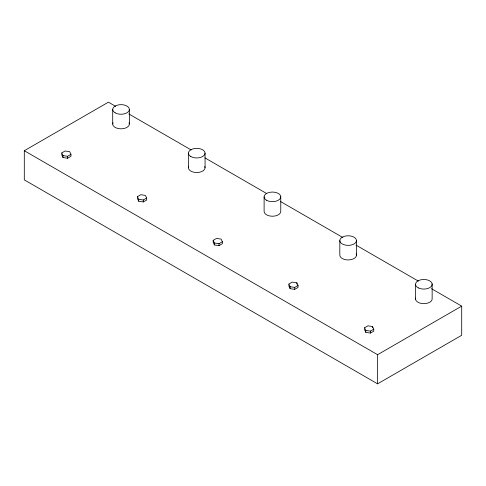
<?xml version="1.0" encoding="UTF-8"?>
<svg xmlns="http://www.w3.org/2000/svg" width="486" height="486" viewBox="0 0 486 486"><rect width="100%" height="100%" fill="white"/><g stroke="black" fill="none" stroke-linecap="round" stroke-linejoin="round"><path stroke-width="0.73" d="M431.495 288.69L461.7 306.131L461.7 335.273L377.586 383.837L24.3 179.869L24.3 150.727L108.414 102.163L115.638 106.337M61.765 152.932L65.124 150.988L69.723 151.699L70.956 154.354L70.956 156.298L67.59 158.242L62.992 157.531L61.765 154.876L61.765 152.932L62.992 155.587L62.992 157.531M62.992 155.587L67.59 156.298L70.956 154.354M137.465 196.642L140.831 194.698L145.423 195.408L146.657 198.063L146.657 200.001L143.291 201.945L138.698 201.234L137.465 198.58L137.465 196.642L138.698 199.29L138.698 201.234M138.698 199.29L143.291 200.001L146.657 198.063M213.172 240.345L216.531 238.401L221.13 239.112L222.363 241.767L222.363 243.711L218.998 245.655L214.399 244.944L213.172 242.289L213.172 240.345L214.399 243L214.399 244.944M214.399 243L218.998 243.711L222.363 241.767M288.872 284.055L292.238 282.111L296.837 282.822L298.064 285.476L298.064 287.42L294.698 289.358L290.106 288.648L288.872 285.999L288.872 284.055L290.106 286.71L290.106 288.648M290.106 286.71L294.698 287.42L298.064 285.476M364.579 327.758L367.945 325.82L372.537 326.531L373.77 329.18L373.77 331.124L370.405 333.068L365.806 332.357L364.579 329.702L364.579 327.758L365.806 330.413L365.806 332.357M365.806 330.413L370.405 331.124L373.77 329.18M24.3 150.727L377.586 354.695L461.7 306.131M128.772 113.918L191.156 149.937M204.946 157.895L266.668 193.531M280.458 201.496L342.843 237.514M355.977 245.096L418.361 281.108M432.145 283.873L432.145 298.44A8.329 4.805 0 0 1 423.464 303.653A8.329 4.805 0 0 1 415.652 298.003M415.548 284.687L415.548 299.255M377.586 354.695L377.586 383.837M372.537 326.531L372.537 327.825M370.405 331.124L370.405 333.068M356.469 240.57A8.329 4.805 0 0 1 343.979 244.737A8.329 4.805 0 0 1 343.979 236.409A8.329 4.805 0 0 1 356.469 240.57L356.469 255.138M339.817 240.57L339.817 255.138A8.329 4.805 0 0 0 349.234 259.907A8.329 4.805 0 0 0 356.189 253.899M296.837 282.822L296.837 284.116M294.698 287.42L294.698 289.358M280.768 196.866L280.768 211.434A8.329 4.805 0 0 1 272.439 216.24A8.329 4.805 0 0 1 264.111 211.434L264.111 196.866M218.998 243.711L218.998 245.655M205.062 153.157L205.062 167.725M188.41 153.157L188.41 167.725M143.291 200.001L143.291 201.945M129.361 109.447L129.361 124.021M112.703 109.447L112.703 124.021M67.59 156.298L67.59 158.242M204.782 166.479A8.329 4.805 0 0 1 196.739 172.536A8.329 4.805 0 0 1 188.696 166.479M129.076 122.776A8.329 4.805 0 0 1 121.032 128.826A8.329 4.805 0 0 1 112.989 122.776M115.146 112.849A8.329 4.805 0 0 0 129.076 110.693A8.329 4.805 0 0 0 118.876 104.806A8.329 4.805 0 0 0 115.146 112.849M190.846 156.559A8.329 4.805 0 0 0 204.782 154.402A8.329 4.805 0 0 0 194.582 148.516A8.329 4.805 0 0 0 190.846 156.559M266.553 200.262A8.329 4.805 0 0 0 280.483 198.106A8.329 4.805 0 0 0 270.283 192.219A8.329 4.805 0 0 0 266.553 200.262M418.482 287.955A8.329 4.805 0 0 0 432.048 285.124A8.329 4.805 0 0 0 421.016 279.76A8.329 4.805 0 0 0 418.482 287.955"/></g></svg>
